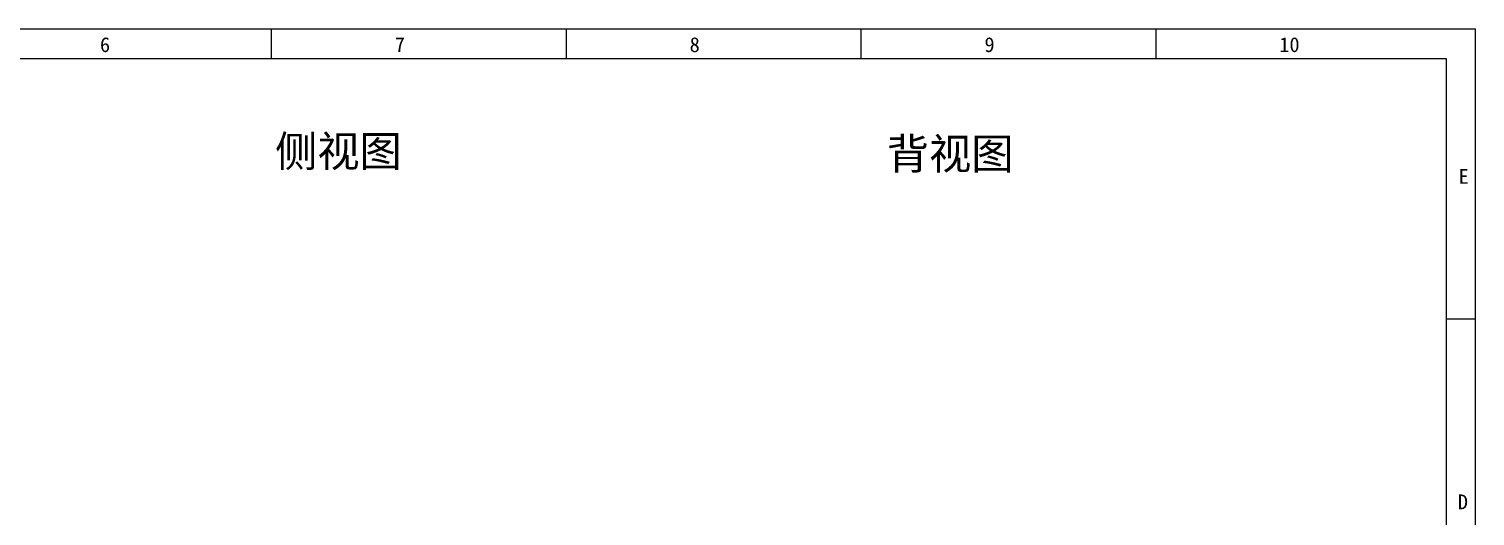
# Model space of a CAD drawing. Extents: x -144 to 4730, y -3845 to 502.
# Drawn here: x 1015.4 to 1248.8, y 303.9 to 382.6 of the extents above; entities that cross this region are included whole.
import ezdxf

# ---------------------------------------------------------------- set-up
doc = ezdxf.new("R2010")
doc.units = 0
doc.header["$LTSCALE"] = 15
doc.header["$MEASUREMENT"] = 0
doc.layers.add('dim', color=3, linetype='CONTINUOUS')
doc.layers.add('Format', color=7, linetype='CONTINUOUS')
doc.styles.get("Standard").update_dxf_attribs({"font": 'txt', "width": 0.8})
doc.styles.add('TPD', font='FANGSONG_GB2312.TTF')

msp = doc.modelspace()

# ---------------------------------------------------------------- linework, layer by layer
at = {"layer": 'Format'}
for p, q in [((765.028, 382.564), (1248.824, 382.564)), ((1054.55, 377.808), (1054.55, 382.564)), ((1102.146, 377.808), (1102.146, 382.564)), ((1149.742, 377.808), (1149.742, 382.564)), ((1197.338, 377.808), (1197.338, 382.564))]:
    msp.add_line(p, q, dxfattribs=at)
for points in [[(1248.824, 382.564), (1248.824, 45.424)], [(769.675, 377.808), (1244.139, 377.808)], [(1244.139, 377.808), (1244.139, 50.333)], [(1244.139, 335.735), (1248.824, 335.735)]]:
    msp.add_lwpolyline(points, dxfattribs=at)

# ---------------------------------------------------------------- texts
at = {"layer": 'dim', "lineweight": -3, "char_height": 5, "width": 59.38463, "attachment_point": 3, "line_spacing_factor": 0.9, "style": 'TPD'}
for s, insert in [('{\\fSimSun|b0|i0|c134|p2;侧视图}', (1075.568, 365.307)), ('{\\fSimSun|b0|i0|c134|p2;背视图}', (1174.314, 364.914))]:
    msp.add_mtext(s, dxfattribs=dict(at, insert=insert))
at = {"layer": 'Format'}
for s, height, p in [('6', 2.398, (1026.844, 378.823)), ('7', 2.398, (1074.44, 378.823)), ('8', 2.398, (1122.036, 378.823)), ('9', 2.398, (1169.632, 378.823)), ('10', 2.3978, (1217.228, 378.823)), ('E', 2.398, (1246.161, 357.555)), ('D', 2.398, (1246.047, 305.005))]:
    msp.add_text(s, height=height, dxfattribs=at).set_placement(p)

doc.saveas('drawing.dxf')
